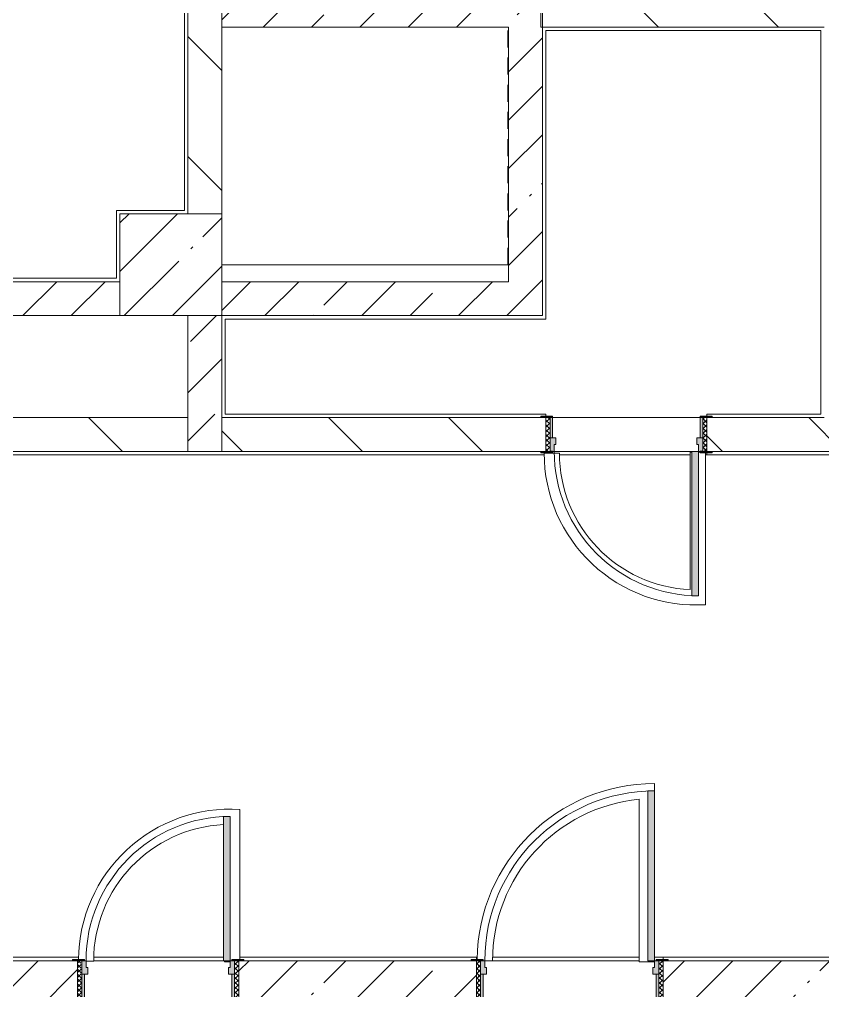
# Model space of a CAD drawing. Header units: millimetres. Extents: x -3377 to 186574, y -8553 to 29000.
# Drawn here: x 125131 to 129863, y 7724 to 13445 of the extents above; entities that cross this region are included whole.
import ezdxf

# ---------------------------------------------------------------- set-up
doc = ezdxf.new("R2010")
doc.units = ezdxf.units.MM
doc.linetypes.add('200_ШТРИХ__ш1_п0_6_', pattern=[160, 100, -60])
for name, color, linetype, lineweight in [('A-DETL-MBND-1', 7, '200_ШТРИХ__ш1_п0_6_', 9), ('A-WALL', 7, 'Continuous', 9), ('I-WALL-3', 7, 'Continuous', 5), ('S-COLS-2', 7, 'Continuous', 5)]:
    doc.layers.add(name, color=color, linetype=linetype, lineweight=lineweight)
for name, color, linetype, lineweight, true_color in [('A-DOOR-3', 7, 'Continuous', 5, 0xaaaaaa), ('A-DOOR-4', 7, 'Continuous', 5, 0xe2e2e2), ('A-DOOR-FRAM-2', 7, 'Continuous', 5, 0xe2e2e2), ('A-DOOR-FRAM-3', 7, 'Continuous', 5, 0xaaaaaa), ('A-FLOR-1', 7, 'Continuous', 5, 0xaaaaaa)]:
    doc.layers.add(name, color=color, linetype=linetype, lineweight=lineweight, true_color=true_color)
pattern_1 = [(45, (59563.6, 0), (-285.1231, 285.1231), []), (45, (59848.73, 0), (-285.1231, 285.1231), [504.031, -100.806, 16.764, -84.042])]
pattern_2 = [(135, (59563.6, 0), (-353.5534, -353.5534), [])]

# ---------------------------------------------------------------- blocks, each defined once
blk = doc.blocks.new('BSC_Колонна _Прямоугольная - 500х500-V94-1_8_1_птичка')
at = {"layer": 'S-COLS-2'}
h = blk.add_hatch(dxfattribs=at)
h.set_pattern_fill('FP_114', color=256, style=0, pattern_type=2)
h.set_pattern_definition([(45, (-65660, -7650), (-285.1231, 285.1231), []), (45, (-65374.88, -7650), (-285.1231, 285.1231), [504.031, -100.806, 16.764, -84.042])])
h.paths.add_polyline_path([(-30, -250), (250, -250), (250, 22), (220, 22), (220, 30), (250, 30), (250, 250), (-250, 250), (-250, -250)])
for p, q in [((220, 250), (-250, 250)), ((-250, 250), (-250, -250)), ((250, -250), (250, 22)), ((-250, -250), (250, -250))]:
    blk.add_line(p, q, dxfattribs=at)
blk = doc.blocks.new('BSC_Колонна _Прямоугольная - 600х600-23205240-1_8_1_птичка')
at = {"layer": 'S-COLS-2'}
h = blk.add_hatch(dxfattribs=at)
h.set_pattern_fill('FP_115', color=256, style=0, pattern_type=2)
h.set_pattern_definition([(45, (-66460, -12000), (-285.1231, 285.1231), []), (45, (-66174.88, -12000), (-285.1231, 285.1231), [504.031, -100.806, 16.764, -84.042])])
h.paths.add_polyline_path([(-300, -300), (300, -300), (300, 300), (-300, 300), (-300, -100)])
for p, q in [((300, 300), (-300, 300)), ((-300, 300), (-300, -300)), ((300, -300), (300, 300)), ((-300, -300), (300, -300))]:
    blk.add_line(p, q, dxfattribs=at)
blk = doc.blocks.new('110_Дверь_СКБ_1Ст_Внутренняя1 - Д-17д _Д-9_ 950x2100h_ПУИ_ С_У персонала-24300662-1_8_1_птичка')
at = {"layer": 'A-DOOR-3'}
h = blk.add_hatch(dxfattribs=at)
h.set_pattern_fill('FP_121', color=256, style=0, pattern_type=2)
h.set_pattern_definition([(135, (1826.41, 164.685), (-14.14214, -14.14214), []), (225, (1826.41, 164.685), (14.14214, -14.14214), [])])
h.paths.add_polyline_path([(487.5, 100), (462.5, 100), (462.5, -100), (487.5, -100), (487.5, 6)])
at = {"layer": 'A-DOOR-4'}
h = blk.add_hatch(color=256, dxfattribs=at)
h.paths.add_polyline_path([(462.5, 100), (437.5, 100), (437.5, 60), (427.5, 60), (427.5, 20), (462.5, 20)])
h.paths.add_polyline_path([(-422.5, 100), (-437.5, 100), (-437.5, 20), (-402.5, 20), (-402.5, 60), (-412.5, 60), (-412.5, 100)])
at = {"layer": 'A-DOOR-FRAM-2'}
for points in [[(-400.7, 950), (-412.5, 950), (-412.5, 100), (-372.5, 104.4), (-372.5, 950)], [(-454, 108), (-492.5, 108), (-492.5, 100), (-422.5, 104.4), (-422.5, 108), (-453.6, 108)], [(490.9, 108), (447.5, 108), (447.5, 100), (517.5, 100), (517.5, 108), (497, 108)], [(-437.5, 20), (-437.5, -100), (-422.5, -100), (-422.5, 20)], [(462.5, 20), (447.5, 20), (447.5, -100), (462.5, -100), (462.5, 6)], [(-437.5, -100), (-492.5, -100), (-492.5, -108), (-422.5, -108), (-422.5, -100)], [(501.1, -100), (447.5, -100), (447.5, -108), (517.5, -108), (517.5, -100)]]:
    blk.add_hatch(color=256, dxfattribs=at).paths.add_polyline_path(points)
at = {"layer": 'A-DOOR-FRAM-3'}
h = blk.add_hatch(dxfattribs=at)
h.set_pattern_fill('FP_122', color=256, style=0, pattern_type=2)
h.set_pattern_definition([(45, (-296.384, 164.685), (-14.1421, 14.1421), []), (135, (-296.384, 164.685), (-14.1421, -14.1421), [])])
h.paths.add_polyline_path([(-462.5, 100), (-460.2, -100), (-437.5, -100), (-437.5, 100)])
at = {"layer": 'A-DOOR-3'}
for p, q in [((-412.5, 950), (-412.5, 100)), ((-372.5, 950), (-412.5, 950)), ((-372.5, 100), (-372.5, 950)), ((-412.5, 100), (-372.5, 100))]:
    blk.add_line(p, q, dxfattribs=at)
blk.add_arc((-412.5, 100), 850, 360, 90, dxfattribs=at)
at = {"layer": 'A-DOOR-FRAM-3'}
for p, q in [((-422.5, 108), (-492.5, 108)), ((-492.5, 108), (-492.5, 100)), ((-492.5, 100), (-422.5, 100)), ((-437.5, 100), (-462.5, 100)), ((-462.5, 100), (-462.5, -100)), ((-412.5, 100), (-437.5, 100)), ((-437.5, 100), (-437.5, 20)), ((-437.5, -100), (-437.5, 100)), ((-422.5, 100), (-437.5, 100)), ((-437.5, 100), (-437.5, 99)), ((-437.5, 99), (-422.5, 99)), ((-422.5, 100), (-422.5, 108)), ((-422.5, 99), (-422.5, 100)), ((-412.5, 60), (-412.5, 100)), ((-402.5, 60), (-412.5, 60)), ((-402.5, 20), (-402.5, 60)), ((437.5, 60), (427.5, 60)), ((427.5, 60), (427.5, 20)), ((437.5, 100), (437.5, 60)), ((462.5, 100), (437.5, 100)), ((517.5, 108), (447.5, 108)), ((447.5, 108), (447.5, 100)), ((462.5, 100), (447.5, 100)), ((447.5, 100), (447.5, 99)), ((447.5, 100), (517.5, 100)), ((447.5, 99), (462.5, 99)), ((462.5, 20), (462.5, 100)), ((487.5, 100), (462.5, 100)), ((462.5, 100), (462.5, -100)), ((462.5, 99), (462.5, 100)), ((487.5, -100), (487.5, 100)), ((517.5, 100), (517.5, 108)), ((-437.5, 20), (-402.5, 20)), ((-422.5, 20), (-437.5, 20)), ((-437.5, 20), (-437.5, -100)), ((-422.5, -100), (-422.5, 20)), ((427.5, 20), (462.5, 20)), ((462.5, 20), (447.5, 20)), ((447.5, 20), (447.5, -100)), ((462.5, -100), (462.5, 20)), ((-422.5, -100), (-492.5, -100)), ((-492.5, -100), (-492.5, -108)), ((-492.5, -108), (-422.5, -108)), ((-462.5, -100), (-437.5, -100)), ((-437.5, -100), (-422.5, -100)), ((-422.5, -108), (-422.5, -100)), ((447.5, -100), (462.5, -100)), ((517.5, -100), (447.5, -100)), ((447.5, -100), (447.5, -108)), ((447.5, -108), (517.5, -108)), ((462.5, -100), (487.5, -100)), ((517.5, -108), (517.5, -100))]:
    blk.add_line(p, q, dxfattribs=at)
blk = doc.blocks.new('110_Дверь_СКБ_1Ст_Внутренняя1 - Д-7_л__950x2100h_Туалет-V123-1_8_1_птичка')
at = {"layer": 'A-DOOR-3'}
h = blk.add_hatch(dxfattribs=at)
h.set_pattern_fill('FP_155', color=256, style=0, pattern_type=2)
h.set_pattern_definition([(135, (1826.41, 174.685), (-14.14214, -14.14214), []), (225, (1826.41, 174.685), (14.14214, -14.14214), [])])
h.paths.add_polyline_path([(487.5, -110), (487.5, 110), (462.5, 110), (462.5, -110)])
at = {"layer": 'A-DOOR-4'}
h = blk.add_hatch(color=256, dxfattribs=at)
h.paths.add_polyline_path([(447.5, 30), (462.5, 30), (462.5, 110), (437.5, 110), (437.5, 70), (427.5, 70), (427.5, 30), (437.5, 30)])
h.paths.add_polyline_path([(-422.5, 30), (-402.5, 30), (-402.5, 70), (-412.5, 70), (-412.5, 110), (-437.5, 108), (-437.5, 30)])
at = {"layer": 'A-DOOR-FRAM-2'}
for points in [[(403.5, 110), (437.5, 110), (437.5, 960), (397.5, 960), (397.5, 110)], [(-437.5, 110), (-422.5, 110), (-422.5, 118), (-492.5, 118), (-492.5, 110), (-442.5, 110)], [(492.7, 110), (517.5, 110), (517.5, 118), (447.5, 118), (447.5, 110), (487.5, 110)], [(-422.5, -110), (-422.5, 30), (-437.5, 30), (-437.5, -110)], [(462.5, -110), (462.5, 30), (447.5, 30), (447.5, -110)], [(-442.5, -118), (-422.5, -118), (-422.5, -110), (-492.5, -110), (-492.5, -118), (-462.5, -118)], [(447.5, -118), (517.5, -118), (517.5, -110), (447.5, -110)]]:
    blk.add_hatch(color=256, dxfattribs=at).paths.add_polyline_path(points)
at = {"layer": 'A-DOOR-FRAM-3'}
h = blk.add_hatch(dxfattribs=at)
h.set_pattern_fill('FP_156', color=256, style=0, pattern_type=2)
h.set_pattern_definition([(45, (-296.384, 174.685), (-14.1421, 14.1421), []), (135, (-296.384, 174.685), (-14.1421, -14.1421), [])])
h.paths.add_polyline_path([(-462.5, -110), (-437.5, -110), (-442.5, 110), (-462.5, 110)])
at = {"layer": 'A-DOOR-3'}
for p, q in [((437.5, 960), (397.5, 960)), ((397.5, 960), (397.5, 110)), ((437.5, 110), (437.5, 960)), ((397.5, 110), (437.5, 110))]:
    blk.add_line(p, q, dxfattribs=at)
blk.add_arc((437.5, 110), 850, 90, 180, dxfattribs=at)
at = {"layer": 'A-DOOR-FRAM-3'}
for p, q in [((-422.5, 118), (-492.5, 118)), ((-492.5, 118), (-492.5, 110)), ((-422.5, 110), (-422.5, 118)), ((517.5, 118), (447.5, 118)), ((447.5, 118), (447.5, 110)), ((517.5, 110), (517.5, 118)), ((-492.5, 110), (-422.5, 110)), ((-437.5, 110), (-462.5, 110)), ((-462.5, 110), (-462.5, -110)), ((-412.5, 110), (-437.5, 110)), ((-437.5, 110), (-437.5, 30)), ((-437.5, -110), (-437.5, 110)), ((-422.5, 110), (-437.5, 110)), ((-437.5, 110), (-437.5, 109)), ((-437.5, 109), (-422.5, 109)), ((-422.5, 109), (-422.5, 110)), ((-412.5, 70), (-412.5, 110)), ((-402.5, 70), (-412.5, 70)), ((-402.5, 30), (-402.5, 70)), ((437.5, 70), (427.5, 70)), ((427.5, 70), (427.5, 30)), ((437.5, 110), (437.5, 70)), ((462.5, 110), (437.5, 110)), ((462.5, 110), (447.5, 110)), ((447.5, 110), (447.5, 109)), ((447.5, 110), (517.5, 110)), ((447.5, 109), (462.5, 109)), ((462.5, 30), (462.5, 110)), ((487.5, 110), (462.5, 110)), ((462.5, 110), (462.5, -110)), ((462.5, 109), (462.5, 110)), ((487.5, -110), (487.5, 110)), ((-437.5, 30), (-402.5, 30)), ((-422.5, 30), (-437.5, 30)), ((-437.5, 30), (-437.5, -110)), ((-422.5, -110), (-422.5, 30)), ((427.5, 30), (462.5, 30)), ((462.5, 30), (447.5, 30)), ((447.5, 30), (447.5, -110)), ((462.5, -110), (462.5, 30)), ((-422.5, -110), (-492.5, -110)), ((-492.5, -110), (-492.5, -118)), ((-462.5, -110), (-437.5, -110)), ((-437.5, -110), (-422.5, -110)), ((-422.5, -118), (-422.5, -110)), ((447.5, -110), (462.5, -110)), ((517.5, -110), (447.5, -110)), ((447.5, -110), (447.5, -118)), ((462.5, -110), (487.5, -110)), ((517.5, -118), (517.5, -110)), ((-492.5, -118), (-422.5, -118)), ((447.5, -118), (517.5, -118))]:
    blk.add_line(p, q, dxfattribs=at)
blk = doc.blocks.new('110_Дверь_СКБ_1Ст_Внутренняя1 - Д-4 _л_ 1100x2100h_су мгн-32399982-1_8_1_птичка')
at = {"layer": 'A-DOOR-3'}
h = blk.add_hatch(dxfattribs=at)
h.set_pattern_fill('FP_157', color=256, style=0, pattern_type=2)
h.set_pattern_definition([(135, (1751.41, 174.685), (-14.14214, -14.14214), []), (225, (1751.41, 174.685), (14.14214, -14.14214), [])])
h.paths.add_polyline_path([(537.5, -110), (562.5, -110), (562.5, 110), (537.5, 110), (537.5, 102.9)])
at = {"layer": 'A-DOOR-4'}
h = blk.add_hatch(color=256, dxfattribs=at)
h.paths.add_polyline_path([(537.5, 30), (537.5, 110), (512.5, 110), (512.5, 70), (502.5, 70), (502.5, 30), (522.5, 30)])
h.paths.add_polyline_path([(-512.5, 30), (-477.5, 30), (-477.5, 70), (-487.5, 70), (-487.5, 110), (-512.5, 109)])
at = {"layer": 'A-DOOR-FRAM-2'}
for points in [[(511.8, 110), (512.5, 110), (512.5, 1110), (472.5, 1110), (472.5, 110)], [(-526.8, 110), (-497.5, 110), (-497.5, 118), (-567.5, 118), (-567.5, 110), (-532.4, 110)], [(592.5, 110), (592.5, 118), (522.5, 118), (522.5, 110), (562.5, 110)], [(-497.5, -110), (-497.5, 30), (-512.5, 30), (-512.5, -110)], [(537.5, -110), (537.5, 30), (522.5, 30), (522.5, -110)], [(-533.8, -118), (-497.5, -118), (-497.5, -110), (-567.5, -110), (-567.5, -118), (-537.5, -118)], [(562.5, -118), (592.5, -118), (592.5, -110), (522.5, -110), (522.5, -118), (537.5, -118)]]:
    blk.add_hatch(color=256, dxfattribs=at).paths.add_polyline_path(points)
at = {"layer": 'A-DOOR-FRAM-3'}
h = blk.add_hatch(dxfattribs=at)
h.set_pattern_fill('FP_158', color=256, style=0, pattern_type=2)
h.set_pattern_definition([(45, (-371.384, 174.685), (-14.1421, 14.1421), []), (135, (-371.384, 174.685), (-14.1421, -14.1421), [])])
h.paths.add_polyline_path([(-532.5, -110), (-512.5, -110), (-512.5, 110), (-537.5, 110), (-537.5, -110)])
at = {"layer": 'A-DOOR-3'}
for p, q in [((512.5, 1110), (472.5, 1110)), ((472.5, 1110), (472.5, 110)), ((512.5, 110), (512.5, 1110)), ((472.5, 110), (512.5, 110))]:
    blk.add_line(p, q, dxfattribs=at)
blk.add_arc((512.5, 110), 1000, 90, 180, dxfattribs=at)
at = {"layer": 'A-DOOR-FRAM-3'}
for p, q in [((-497.5, 118), (-567.5, 118)), ((-567.5, 118), (-567.5, 110)), ((-497.5, 110), (-497.5, 118)), ((592.5, 118), (522.5, 118)), ((522.5, 118), (522.5, 110)), ((592.5, 110), (592.5, 118)), ((-567.5, 110), (-497.5, 110)), ((-512.5, 110), (-537.5, 110)), ((-537.5, 110), (-537.5, -110)), ((-487.5, 110), (-512.5, 110)), ((-512.5, 110), (-512.5, 30)), ((-512.5, -110), (-512.5, 110)), ((-497.5, 110), (-512.5, 110)), ((-512.5, 110), (-512.5, 109)), ((-512.5, 109), (-497.5, 109)), ((-497.5, 109), (-497.5, 110)), ((-487.5, 70), (-487.5, 110)), ((-477.5, 70), (-487.5, 70)), ((-477.5, 30), (-477.5, 70)), ((512.5, 70), (502.5, 70)), ((502.5, 70), (502.5, 30)), ((512.5, 110), (512.5, 70)), ((537.5, 110), (512.5, 110)), ((537.5, 110), (522.5, 110)), ((522.5, 110), (522.5, 109)), ((522.5, 110), (592.5, 110)), ((522.5, 109), (537.5, 109)), ((537.5, 30), (537.5, 110)), ((562.5, 110), (537.5, 110)), ((537.5, 110), (537.5, -110)), ((537.5, 109), (537.5, 110)), ((562.5, -110), (562.5, 110)), ((-512.5, 30), (-477.5, 30)), ((-497.5, 30), (-512.5, 30)), ((-512.5, 30), (-512.5, -110)), ((-497.5, -110), (-497.5, 30)), ((502.5, 30), (537.5, 30)), ((537.5, 30), (522.5, 30)), ((522.5, 30), (522.5, -110)), ((537.5, -110), (537.5, 30)), ((-497.5, -110), (-567.5, -110)), ((-567.5, -110), (-567.5, -118)), ((-537.5, -110), (-512.5, -110)), ((-512.5, -110), (-497.5, -110)), ((-497.5, -118), (-497.5, -110)), ((522.5, -110), (537.5, -110)), ((592.5, -110), (522.5, -110)), ((522.5, -110), (522.5, -118)), ((537.5, -110), (562.5, -110)), ((592.5, -118), (592.5, -110)), ((-567.5, -118), (-497.5, -118)), ((522.5, -118), (592.5, -118))]:
    blk.add_line(p, q, dxfattribs=at)

msp = doc.modelspace()

# ---------------------------------------------------------------- hatches: boundary and pattern name
at = {"layer": 'I-WALL-3'}
h = msp.add_hatch(dxfattribs=at)
h.set_pattern_fill('FP_117', color=256, style=0, pattern_type=2)
h.set_pattern_definition(pattern_2)
h.paths.add_polyline_path([(126290, 12300), (126323.6, 12300), (126323.6, 13600), (126123.6, 13600), (126123.6, 12300)])
h = msp.add_hatch(dxfattribs=at)
h.set_pattern_fill('FP_99', color=256, style=0, pattern_type=2)
h.set_pattern_definition(pattern_1)
h.paths.add_polyline_path([(128013.6, 13400), (128203.6, 13400), (128203.6, 13600), (126323.6, 13600), (126323.6, 13400), (127773.6, 13400)])
h = msp.add_hatch(dxfattribs=at)
h.set_pattern_fill('FP_117', color=256, style=0, pattern_type=2)
h.set_pattern_definition(pattern_2)
h.paths.add_polyline_path([(135659.6, 13400), (144263.6, 13400), (144263.6, 13600), (128213.6, 13600), (128213.6, 13400), (134727.3, 13400)])
h = msp.add_hatch(dxfattribs=at)
h.set_pattern_fill('FP_99', color=256, style=0, pattern_type=2)
h.set_pattern_definition(pattern_1)
h.paths.add_polyline_path([(128188.4, 11700), (128213.6, 11700), (128213.6, 13400), (128013.6, 13400), (128013.6, 11700), (128043.8, 11700)])
h = msp.add_hatch(dxfattribs=at)
h.set_pattern_fill('FP_99', color=256, style=0, pattern_type=2)
h.set_pattern_definition(pattern_1)
h.paths.add_polyline_path([(121714.7, 11700), (125723.6, 11700), (125723.6, 11900), (120323.6, 11900), (120323.6, 11700), (121523.6, 11700)])
h = msp.add_hatch(dxfattribs=at)
h.set_pattern_fill('FP_99', color=256, style=0, pattern_type=2)
h.set_pattern_definition(pattern_1)
h.paths.add_polyline_path([(127291.5, 11700), (128013.6, 11700), (128013.6, 11900), (126323.6, 11900), (126323.6, 11700), (127198.6, 11700)])
h = msp.add_hatch(dxfattribs=at)
h.set_pattern_fill('FP_99', color=256, style=0, pattern_type=2)
h.set_pattern_definition(pattern_1)
h.paths.add_polyline_path([(126323.6, 10900), (126323.6, 11700), (126123.6, 11700), (126123.6, 10900)])
h = msp.add_hatch(dxfattribs=at)
h.set_pattern_fill('FP_117', color=256, style=0, pattern_type=2)
h.set_pattern_definition(pattern_2)
h.paths.add_polyline_path([(132523.4, 10900), (133103.6, 10900), (133103.6, 11100), (132493.4, 11100), (132493.4, 10900)])
h.paths.add_polyline_path([(126323.6, 10900), (128232.4, 10900), (128232.4, 11100), (126323.6, 11100), (126323.6, 10994)])
h.paths.add_polyline_path([(126123.6, 10900), (126123.6, 11100), (121723.6, 11100), (121723.6, 10900), (123573.6, 10900)])
h.paths.add_polyline_path([(129182.4, 10900), (131543.4, 10900), (131543.4, 11100), (129182.4, 11100), (129182.4, 10994)])
h = msp.add_hatch(dxfattribs=at)
h.set_pattern_fill('FP_99', color=256, style=0, pattern_type=2)
h.set_pattern_definition(pattern_1)
h.paths.add_polyline_path([(128923.6, 7680), (130273.6, 7680), (130273.6, 7900), (128923.6, 7900)])
h.paths.add_polyline_path([(131423.6, 7680), (131423.6, 7900), (131223.6, 7900), (131223.6, 7680), (131253.6, 7680)])
h.paths.add_polyline_path([(126453.6, 7680), (127823.6, 7680), (127823.6, 7900), (126423.6, 7900), (126423.6, 7680), (126429.6, 7680)])

# ---------------------------------------------------------------- linework, layer by layer
at = {"layer": 'A-DETL-MBND-1'}
msp.add_line((128008.6, 12000), (128008.6, 13400), dxfattribs=at)
at = {"layer": 'A-FLOR-1'}
for p, q in [((126103.6, 12320), (126103.6, 13700)), ((129853.4, 13380), (128233.6, 13380)), ((128233.6, 13380), (128233.6, 11680)), ((129853.4, 11120), (129853.4, 13380)), ((125703.6, 11920), (125703.6, 12320)), ((125703.6, 12320), (126103.6, 12320)), ((128013.6, 12000), (126323.6, 12000)), ((120343.6, 11920), (125703.6, 11920)), ((128233.6, 11680), (126343.6, 11680)), ((126343.6, 11680), (126343.6, 11120)), ((126343.6, 11120), (128232.4, 11120)), ((128232.4, 11120), (128232.4, 11108)), ((129182.4, 11120), (129853.4, 11120)), ((129182.4, 11108), (129182.4, 11120)), ((128221, 10880), (121503.6, 10880)), ((128313, 10890.5), (128222.9, 10890.5)), ((129083.9, 10880), (128313.6, 10880)), ((129092.4, 10895.6), (129083.9, 10895.6)), ((129083.9, 10895.6), (129083.9, 10086.3)), ((129142.4, 10895.6), (129132.4, 10895.6)), ((129173.9, 9997.3), (129173.9, 10892)), ((129173.9, 10880), (131534.6, 10880)), ((129182.4, 10880), (129182.4, 10892)), ((128873.6, 8900), (128873.6, 8944)), ((128783.6, 8850.7), (128783.6, 7892.9)), ((126429.6, 7908), (126429.6, 8791.2)), ((98303.6, 7920), (125479.9, 7920)), ((125523.6, 7898), (125568.6, 7898)), ((126333.6, 7900), (125568.7, 7900)), ((125569.9, 7920), (126333.6, 7920)), ((126339.6, 7900), (126339.6, 7892.9)), ((126429.6, 7920), (127829.7, 7920)), ((127823.6, 7920), (127823.6, 7908)), ((127873.6, 7899), (127918.6, 7899)), ((127919.8, 7920), (128783.6, 7920)), ((130259.9, 7920), (128873.6, 7920)), ((128923.6, 7908), (128923.6, 7920)), ((126339.6, 7892.9), (126373.6, 7892.9)), ((128783.6, 7892.9), (128873.6, 7892.9))]:
    msp.add_line(p, q, dxfattribs=at)
for centre, radius, start, end in [((129118, 10890.5), 895, 180, 273.5859), ((129118, 10890.5), 805, 180, 267.5769), ((128873.6, 7899), 1045, 90, 179.5049), ((128873.6, 7900), 955, 95.4076, 180.0608), ((126373.6, 7898), 895, 86.4141, 179.3566), ((126373.6, 7898), 805, 92.8512, 180)]:
    msp.add_arc(centre, radius, start, end, dxfattribs=at)
at = {"layer": 'A-WALL'}
for p, q in [((126123.6, 11100), (126123.6, 10900)), ((126323.6, 11100), (126323.6, 10900))]:
    msp.add_line(p, q, dxfattribs=at)
at = {"layer": 'I-WALL-3'}
for p, q in [((126123.6, 13695), (126123.6, 12300)), ((126323.6, 12300), (126323.6, 13600)), ((128203.6, 13400), (128203.6, 13600)), ((128213.6, 11700), (128213.6, 13600)), ((126323.6, 13400), (128013.6, 13400)), ((128013.6, 13400), (128013.6, 11900)), ((128203.6, 13400), (129873.4, 13400)), ((125723.6, 11900), (120323.6, 11900)), ((128013.6, 11900), (126323.6, 11900)), ((124023.6, 11700), (125723.6, 11700)), ((126123.6, 11700), (126123.6, 11100)), ((126323.6, 11700), (128213.6, 11700)), ((126323.6, 11100), (126323.6, 11700)), ((126123.6, 11100), (124023.6, 11100)), ((128202.4, 11100), (126323.6, 11100)), ((128272.4, 11100), (129142.4, 11100)), ((129873.4, 11100), (129212.4, 11100)), ((121523.6, 10900), (128202.4, 10900)), ((129092.4, 10900), (128282.4, 10900)), ((129212.4, 10900), (131513.4, 10900)), ((125568.7, 7900), (126333.6, 7900)), ((127793.6, 7900), (126453.6, 7900)), ((127917.8, 7900), (128783.6, 7900)), ((130243.6, 7900), (128953.6, 7900))]:
    msp.add_line(p, q, dxfattribs=at)

# ---------------------------------------------------------------- block references
at = {"layer": 'A-DOOR-3', "rotation": 180}
msp.add_blockref('110_Дверь_СКБ_1Ст_Внутренняя1 - Д-17д _Д-9_ 950x2100h_ПУИ_ С_У персонала-24300662-1_8_1_птичка', (128719.9, 11000), dxfattribs=at)
at = {"layer": 'A-DOOR-3'}
for name, p in [('110_Дверь_СКБ_1Ст_Внутренняя1 - Д-4 _л_ 1100x2100h_су мгн-32399982-1_8_1_птичка', (128361.1, 7790)), ('110_Дверь_СКБ_1Ст_Внутренняя1 - Д-7_л__950x2100h_Туалет-V123-1_8_1_птичка', (125936.1, 7790))]:
    msp.add_blockref(name, p, dxfattribs=at)
at = {"layer": 'S-COLS-2'}
for name, p in [('BSC_Колонна _Прямоугольная - 600х600-23205240-1_8_1_птичка', (126023.6, 12000)), ('BSC_Колонна _Прямоугольная - 500х500-V94-1_8_1_птичка', (125223.6, 7650))]:
    msp.add_blockref(name, p, dxfattribs=at)

doc.saveas('drawing.dxf')
